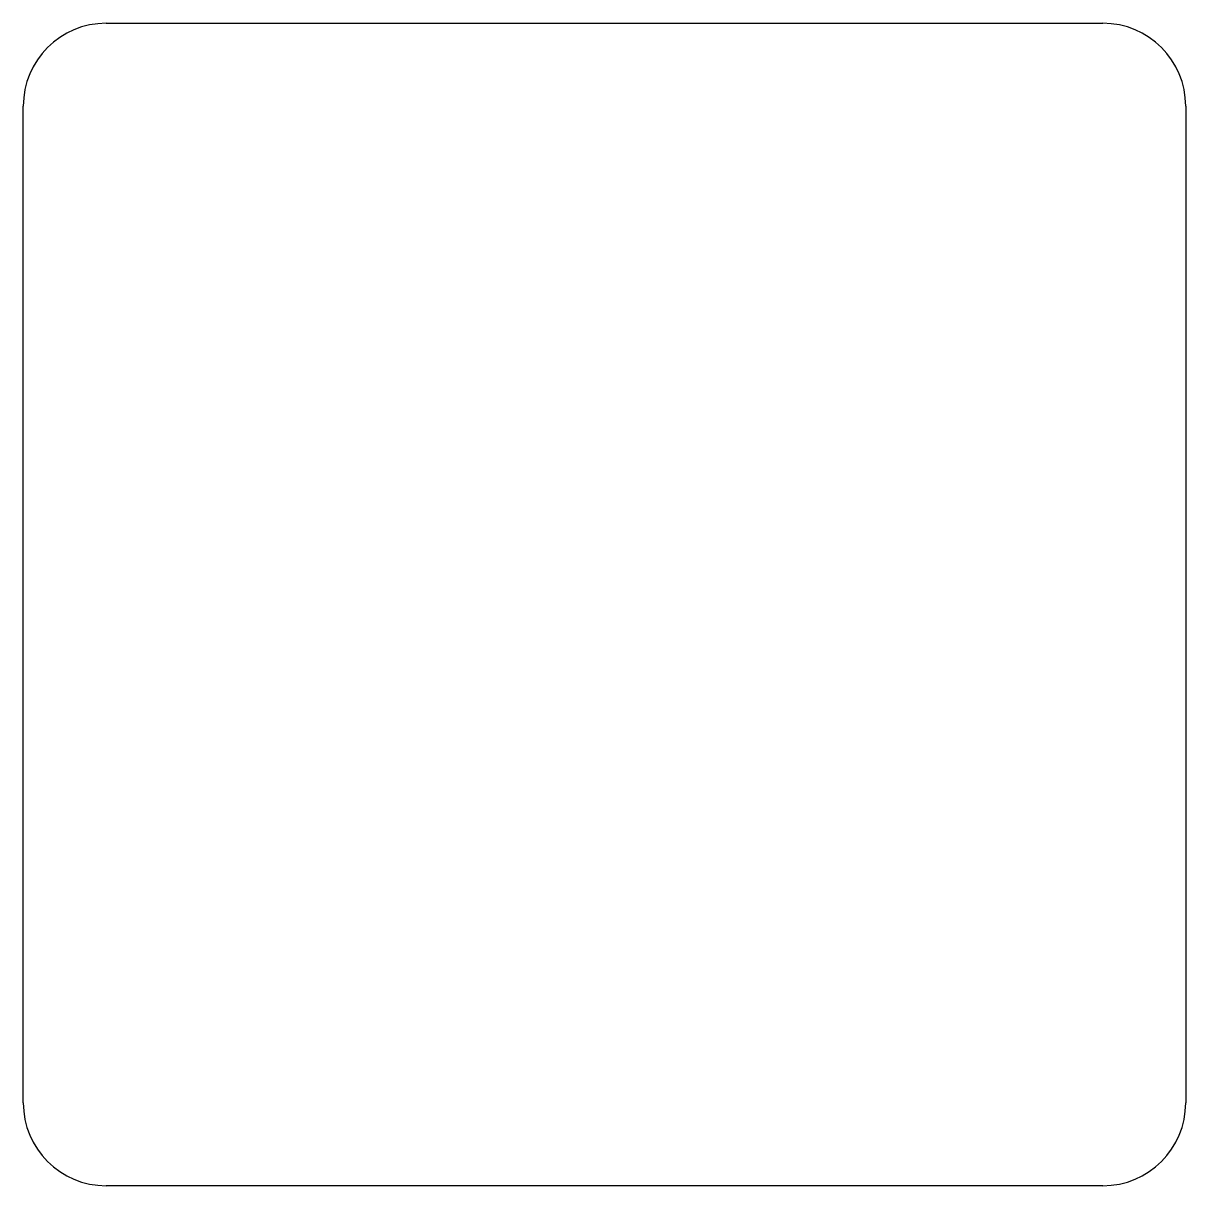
# Model space of a CAD drawing. Header units: millimetres. Extents: x 0 to 70, y 0 to 70.
import ezdxf

# ---------------------------------------------------------------- set-up
doc = ezdxf.new("R2010")
doc.units = ezdxf.units.MM
doc.header["$MEASUREMENT"] = 0
doc.layers.add('DIMENSION', color=7, linetype='Continuous', true_color=0xffffff)

msp = doc.modelspace()

# ---------------------------------------------------------------- linework, layer by layer
at = {"layer": 'DIMENSION'}
for points in [[(5, 70), (65, 70)], [(0, 5), (0, 65)], [(70, 65), (70, 5)], [(65, 0), (5, 0)]]:
    msp.add_lwpolyline(points, dxfattribs=at)
for centre, start, end in [((5, 65), 90, 180), ((65, 65), 0, 90), ((5, 5), 180, 270), ((65, 5), 270, 0)]:
    msp.add_arc(centre, 5, start, end, dxfattribs=at)

doc.saveas('drawing.dxf')
